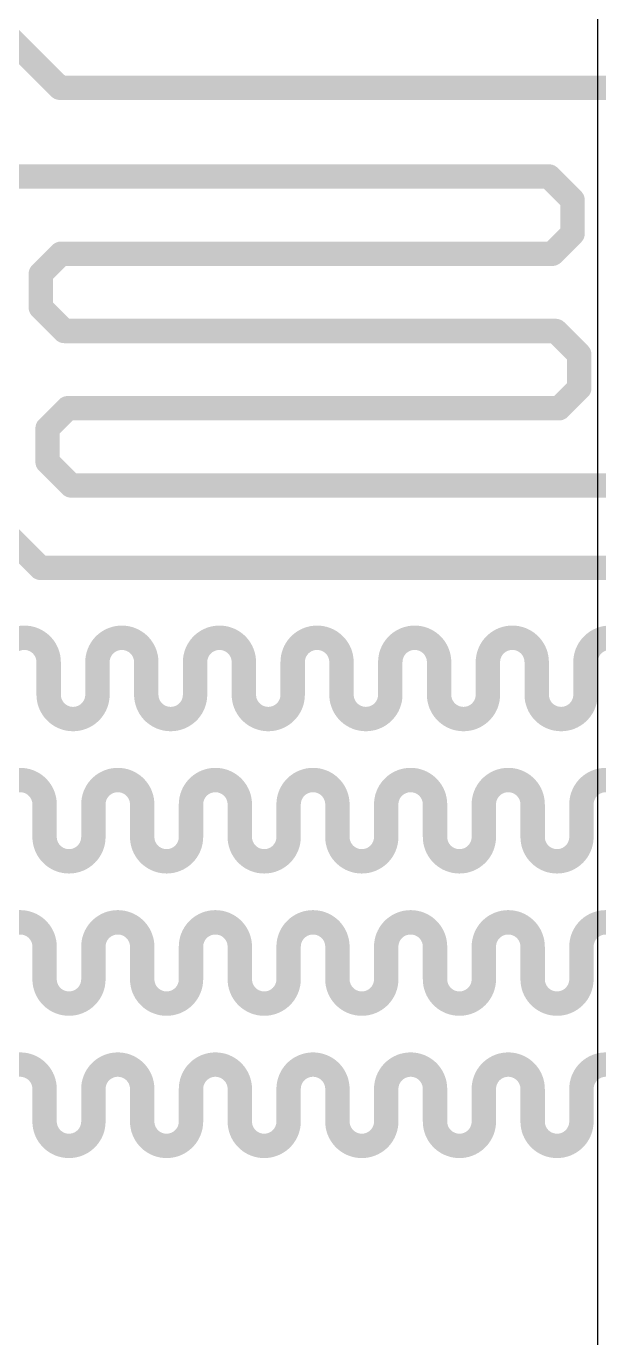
# Model space of a CAD drawing. Extents: x 75 to 173, y 40 to 188.
# Drawn here: x 104.73 to 108.31, y 136.11 to 144.31 of the extents above; entities that cross this region are included whole.
import ezdxf

# ---------------------------------------------------------------- set-up
doc = ezdxf.new("R2010")
doc.units = 0
doc.header["$MEASUREMENT"] = 0
doc.layers.add('BottomLayer', color=5, linetype='CONTINUOUS')
doc.layers.add('TopLayer', color=1, linetype='CONTINUOUS')

msp = doc.modelspace()

# ---------------------------------------------------------------- linework, layer by layer
at = {"layer": 'BottomLayer'}
msp.add_line((108.29946, 121.06782), (108.29946, 169.17542), dxfattribs=at)
at = {"layer": 'TopLayer', "const_width": 0.1524}
for points in [[(103.97359, 144.89035), (104.94012, 143.92382)], [(104.94012, 143.92382), (108.68557, 143.92382)], [(104.50761, 143.36902), (107.99535, 143.36902)], [(107.99535, 143.36902), (108.14214, 143.22223)], [(108.14214, 143.01215), (108.14214, 143.22223)], [(108.01642, 142.88642), (108.14214, 143.01215)], [(104.82162, 142.7607), (104.94735, 142.88642)], [(104.94735, 142.88642), (108.01642, 142.88642)], [(104.82162, 142.55062), (104.82162, 142.7607)], [(104.82162, 142.55062), (104.96842, 142.40382)], [(104.96842, 142.40382), (108.03749, 142.40382)], [(108.03749, 142.40382), (108.18428, 142.25703)], [(108.18428, 142.04695), (108.18428, 142.25703)], [(108.05855, 141.92122), (108.18428, 142.04695)], [(104.86398, 141.79572), (104.98949, 141.92122)], [(104.98949, 141.92122), (108.05855, 141.92122)], [(104.86398, 141.58519), (104.86398, 141.79572)], [(104.86398, 141.58519), (105.01055, 141.43862)], [(105.01055, 141.43862), (108.38875, 141.43862)], [(104.38061, 141.36242), (104.8192, 140.92383)], [(104.8192, 140.92383), (112.10266, 140.92383)], [(104.87046, 140.23305), (104.87046, 140.33465)], [(105.17526, 140.23305), (105.17526, 140.33465)], [(105.48006, 140.23305), (105.48006, 140.33465)], [(105.78486, 140.23305), (105.78486, 140.33465)], [(106.08966, 140.23305), (106.08966, 140.33465)], [(106.39446, 140.23305), (106.39446, 140.33465)], [(106.69926, 140.23305), (106.69926, 140.33465)], [(107.00406, 140.23305), (107.00406, 140.33465)], [(107.30886, 140.23305), (107.30886, 140.33465)], [(107.61366, 140.23305), (107.61366, 140.33465)], [(107.91846, 140.23305), (107.91846, 140.33465)], [(108.22326, 140.23305), (108.22326, 140.33465)], [(104.87046, 140.13145), (104.87046, 140.23305)], [(105.17526, 140.13145), (105.17526, 140.23305)], [(105.48006, 140.13145), (105.48006, 140.23305)], [(105.78486, 140.13145), (105.78486, 140.23305)], [(106.08966, 140.13145), (106.08966, 140.23305)], [(106.39446, 140.13145), (106.39446, 140.23305)], [(106.69926, 140.13145), (106.69926, 140.23305)], [(107.00406, 140.13145), (107.00406, 140.23305)], [(107.30886, 140.13145), (107.30886, 140.23305)], [(107.61366, 140.13145), (107.61366, 140.23305)], [(107.91846, 140.13145), (107.91846, 140.23305)], [(108.22326, 140.13145), (108.22326, 140.23305)], [(104.84506, 139.34405), (104.84506, 139.44565)], [(105.14986, 139.34405), (105.14986, 139.44565)], [(105.45466, 139.34405), (105.45466, 139.44565)], [(105.75946, 139.34405), (105.75946, 139.44565)], [(106.06426, 139.34405), (106.06426, 139.44565)], [(106.36906, 139.34405), (106.36906, 139.44565)], [(106.67386, 139.34405), (106.67386, 139.44565)], [(106.97866, 139.34405), (106.97866, 139.44565)], [(107.28346, 139.34405), (107.28346, 139.44565)], [(107.58826, 139.34405), (107.58826, 139.44565)], [(107.89306, 139.34405), (107.89306, 139.44565)], [(108.19786, 139.34405), (108.19786, 139.44565)], [(104.84506, 139.24245), (104.84506, 139.34405)], [(105.14986, 139.24245), (105.14986, 139.34405)], [(105.45466, 139.24245), (105.45466, 139.34405)], [(105.75946, 139.24245), (105.75946, 139.34405)], [(106.06426, 139.24245), (106.06426, 139.34405)], [(106.36906, 139.24245), (106.36906, 139.34405)], [(106.67386, 139.24245), (106.67386, 139.34405)], [(106.97866, 139.24245), (106.97866, 139.34405)], [(107.28346, 139.24245), (107.28346, 139.34405)], [(107.58826, 139.24245), (107.58826, 139.34405)], [(107.89306, 139.24245), (107.89306, 139.34405)], [(108.19786, 139.24245), (108.19786, 139.34405)], [(104.84506, 138.45505), (104.84506, 138.55665)], [(105.14986, 138.45505), (105.14986, 138.55665)], [(105.45466, 138.45505), (105.45466, 138.55665)], [(105.75946, 138.45505), (105.75946, 138.55665)], [(106.06426, 138.45505), (106.06426, 138.55665)], [(106.36906, 138.45505), (106.36906, 138.55665)], [(106.67386, 138.45505), (106.67386, 138.55665)], [(106.97866, 138.45505), (106.97866, 138.55665)], [(107.28346, 138.45505), (107.28346, 138.55665)], [(107.58826, 138.45505), (107.58826, 138.55665)], [(107.89306, 138.45505), (107.89306, 138.55665)], [(108.19786, 138.45505), (108.19786, 138.55665)], [(104.84506, 138.35345), (104.84506, 138.45505)], [(105.14986, 138.35345), (105.14986, 138.45505)], [(105.45466, 138.35345), (105.45466, 138.45505)], [(105.75946, 138.35345), (105.75946, 138.45505)], [(106.06426, 138.35345), (106.06426, 138.45505)], [(106.36906, 138.35345), (106.36906, 138.45505)], [(106.67386, 138.35345), (106.67386, 138.45505)], [(106.97866, 138.35345), (106.97866, 138.45505)], [(107.28346, 138.35345), (107.28346, 138.45505)], [(107.58826, 138.35345), (107.58826, 138.45505)], [(107.89306, 138.35345), (107.89306, 138.45505)], [(108.19786, 138.35345), (108.19786, 138.45505)], [(104.84506, 137.56605), (104.84506, 137.66765)], [(105.14986, 137.56605), (105.14986, 137.66765)], [(105.45466, 137.56605), (105.45466, 137.66765)], [(105.75946, 137.56605), (105.75946, 137.66765)], [(106.06426, 137.56605), (106.06426, 137.66765)], [(106.36906, 137.56605), (106.36906, 137.66765)], [(106.67386, 137.56605), (106.67386, 137.66765)], [(106.97866, 137.56605), (106.97866, 137.66765)], [(107.28346, 137.56605), (107.28346, 137.66765)], [(107.58826, 137.56605), (107.58826, 137.66765)], [(107.89306, 137.56605), (107.89306, 137.66765)], [(108.19786, 137.56605), (108.19786, 137.66765)], [(104.84506, 137.46445), (104.84506, 137.56605)], [(105.14986, 137.46445), (105.14986, 137.56605)], [(105.45466, 137.46445), (105.45466, 137.56605)], [(105.75946, 137.46445), (105.75946, 137.56605)], [(106.06426, 137.46445), (106.06426, 137.56605)], [(106.36906, 137.46445), (106.36906, 137.56605)], [(106.67386, 137.46445), (106.67386, 137.56605)], [(106.97866, 137.46445), (106.97866, 137.56605)], [(107.28346, 137.46445), (107.28346, 137.56605)], [(107.58826, 137.46445), (107.58826, 137.56605)], [(107.89306, 137.46445), (107.89306, 137.56605)], [(108.19786, 137.46445), (108.19786, 137.56605)]]:
    msp.add_lwpolyline(points, dxfattribs=at)
at = {"layer": 'TopLayer', "const_width": 0.0762}
for points in [[(104.90202, 143.92382, 1), (104.97822, 143.92382, 1)], [(104.90202, 143.92382, 1), (104.97822, 143.92382, 1)], [(107.95725, 143.36902, 1), (108.03345, 143.36902, 1)], [(107.95725, 143.36902, 1), (108.03345, 143.36902, 1)], [(108.10404, 143.22223, 1), (108.18024, 143.22223, 1)], [(108.10404, 143.22223, 1), (108.18024, 143.22223, 1)], [(108.10404, 143.01215, 1), (108.18024, 143.01215, 1)], [(108.10404, 143.01215, 1), (108.18024, 143.01215, 1)], [(104.90925, 142.88642, 1), (104.98545, 142.88642, 1)], [(104.90925, 142.88642, 1), (104.98545, 142.88642, 1)], [(107.97832, 142.88642, 1), (108.05452, 142.88642, 1)], [(107.97832, 142.88642, 1), (108.05452, 142.88642, 1)], [(104.78352, 142.7607, 1), (104.85972, 142.7607, 1)], [(104.78352, 142.7607, 1), (104.85972, 142.7607, 1)], [(104.78352, 142.55062, 1), (104.85972, 142.55062, 1)], [(104.78352, 142.55062, 1), (104.85972, 142.55062, 1)], [(104.93032, 142.40382, 1), (105.00652, 142.40382, 1)], [(104.93032, 142.40382, 1), (105.00652, 142.40382, 1)], [(107.99939, 142.40382, 1), (108.07559, 142.40382, 1)], [(107.99939, 142.40382, 1), (108.07559, 142.40382, 1)], [(108.14618, 142.25703, 1), (108.22238, 142.25703, 1)], [(108.14618, 142.25703, 1), (108.22238, 142.25703, 1)], [(108.14618, 142.04695, 1), (108.22238, 142.04695, 1)], [(108.14618, 142.04695, 1), (108.22238, 142.04695, 1)], [(104.95139, 141.92122, 1), (105.02759, 141.92122, 1)], [(104.95139, 141.92122, 1), (105.02759, 141.92122, 1)], [(108.02045, 141.92122, 1), (108.09665, 141.92122, 1)], [(108.02045, 141.92122, 1), (108.09665, 141.92122, 1)], [(104.82588, 141.79572, 1), (104.90208, 141.79572, 1)], [(104.82588, 141.79572, 1), (104.90208, 141.79572, 1)], [(104.82588, 141.58519, 1), (104.90208, 141.58519, 1)], [(104.82588, 141.58519, 1), (104.90208, 141.58519, 1)], [(104.97245, 141.43862, 1), (105.04865, 141.43862, 1)], [(104.97245, 141.43862, 1), (105.04865, 141.43862, 1)], [(104.7811, 140.92383, 1), (104.8573, 140.92383, 1)], [(104.7811, 140.92383, 1), (104.8573, 140.92383, 1)], [(104.67996, 140.48705, 1), (104.75616, 140.48705, 1)], [(104.67996, 140.48705, 1), (104.75616, 140.48705, 1)], [(105.28956, 140.48705, 1), (105.36576, 140.48705, 1)], [(105.28956, 140.48705, 1), (105.36576, 140.48705, 1)], [(105.89916, 140.48705, 1), (105.97536, 140.48705, 1)], [(105.89916, 140.48705, 1), (105.97536, 140.48705, 1)], [(106.50876, 140.48705, 1), (106.58496, 140.48705, 1)], [(106.50876, 140.48705, 1), (106.58496, 140.48705, 1)], [(107.11836, 140.48705, 1), (107.19456, 140.48705, 1)], [(107.11836, 140.48705, 1), (107.19456, 140.48705, 1)], [(107.72796, 140.48705, 1), (107.80416, 140.48705, 1)], [(107.72796, 140.48705, 1), (107.80416, 140.48705, 1)], [(108.33756, 140.48705, 1), (108.41376, 140.48705, 1)], [(108.33756, 140.48705, 1), (108.41376, 140.48705, 1)], [(104.83236, 140.33465, 1), (104.90856, 140.33465, 1)], [(104.83236, 140.33465, 1), (104.90856, 140.33465, 1)], [(105.13716, 140.33465, 1), (105.21336, 140.33465, 1)], [(105.13716, 140.33465, 1), (105.21336, 140.33465, 1)], [(105.44196, 140.33465, 1), (105.51816, 140.33465, 1)], [(105.44196, 140.33465, 1), (105.51816, 140.33465, 1)], [(105.74676, 140.33465, 1), (105.82296, 140.33465, 1)], [(105.74676, 140.33465, 1), (105.82296, 140.33465, 1)], [(106.05156, 140.33465, 1), (106.12776, 140.33465, 1)], [(106.05156, 140.33465, 1), (106.12776, 140.33465, 1)], [(106.35636, 140.33465, 1), (106.43256, 140.33465, 1)], [(106.35636, 140.33465, 1), (106.43256, 140.33465, 1)], [(106.66116, 140.33465, 1), (106.73736, 140.33465, 1)], [(106.66116, 140.33465, 1), (106.73736, 140.33465, 1)], [(106.96596, 140.33465, 1), (107.04216, 140.33465, 1)], [(106.96596, 140.33465, 1), (107.04216, 140.33465, 1)], [(107.27076, 140.33465, 1), (107.34696, 140.33465, 1)], [(107.27076, 140.33465, 1), (107.34696, 140.33465, 1)], [(107.57556, 140.33465, 1), (107.65176, 140.33465, 1)], [(107.57556, 140.33465, 1), (107.65176, 140.33465, 1)], [(107.88036, 140.33465, 1), (107.95656, 140.33465, 1)], [(107.88036, 140.33465, 1), (107.95656, 140.33465, 1)], [(108.18516, 140.33465, 1), (108.26136, 140.33465, 1)], [(108.18516, 140.33465, 1), (108.26136, 140.33465, 1)], [(104.83236, 140.23305, 1), (104.90856, 140.23305, 1)], [(104.83236, 140.23305, 1), (104.90856, 140.23305, 1)], [(105.13716, 140.23305, 1), (105.21336, 140.23305, 1)], [(105.13716, 140.23305, 1), (105.21336, 140.23305, 1)], [(105.44196, 140.23305, 1), (105.51816, 140.23305, 1)], [(105.44196, 140.23305, 1), (105.51816, 140.23305, 1)], [(105.74676, 140.23305, 1), (105.82296, 140.23305, 1)], [(105.74676, 140.23305, 1), (105.82296, 140.23305, 1)], [(106.05156, 140.23305, 1), (106.12776, 140.23305, 1)], [(106.05156, 140.23305, 1), (106.12776, 140.23305, 1)], [(106.35636, 140.23305, 1), (106.43256, 140.23305, 1)], [(106.35636, 140.23305, 1), (106.43256, 140.23305, 1)], [(106.66116, 140.23305, 1), (106.73736, 140.23305, 1)], [(106.66116, 140.23305, 1), (106.73736, 140.23305, 1)], [(106.96596, 140.23305, 1), (107.04216, 140.23305, 1)], [(106.96596, 140.23305, 1), (107.04216, 140.23305, 1)], [(107.27076, 140.23305, 1), (107.34696, 140.23305, 1)], [(107.27076, 140.23305, 1), (107.34696, 140.23305, 1)], [(107.57556, 140.23305, 1), (107.65176, 140.23305, 1)], [(107.57556, 140.23305, 1), (107.65176, 140.23305, 1)], [(107.88036, 140.23305, 1), (107.95656, 140.23305, 1)], [(107.88036, 140.23305, 1), (107.95656, 140.23305, 1)], [(108.18516, 140.23305, 1), (108.26136, 140.23305, 1)], [(108.18516, 140.23305, 1), (108.26136, 140.23305, 1)], [(104.83236, 140.13145, 1), (104.90856, 140.13145, 1)], [(104.83236, 140.13145, 1), (104.90856, 140.13145, 1)], [(105.13716, 140.13145, 1), (105.21336, 140.13145, 1)], [(105.13716, 140.13145, 1), (105.21336, 140.13145, 1)], [(105.44196, 140.13145, 1), (105.51816, 140.13145, 1)], [(105.44196, 140.13145, 1), (105.51816, 140.13145, 1)], [(105.74676, 140.13145, 1), (105.82296, 140.13145, 1)], [(105.74676, 140.13145, 1), (105.82296, 140.13145, 1)], [(106.05156, 140.13145, 1), (106.12776, 140.13145, 1)], [(106.05156, 140.13145, 1), (106.12776, 140.13145, 1)], [(106.35636, 140.13145, 1), (106.43256, 140.13145, 1)], [(106.35636, 140.13145, 1), (106.43256, 140.13145, 1)], [(106.66116, 140.13145, 1), (106.73736, 140.13145, 1)], [(106.66116, 140.13145, 1), (106.73736, 140.13145, 1)], [(106.96596, 140.13145, 1), (107.04216, 140.13145, 1)], [(106.96596, 140.13145, 1), (107.04216, 140.13145, 1)], [(107.27076, 140.13145, 1), (107.34696, 140.13145, 1)], [(107.27076, 140.13145, 1), (107.34696, 140.13145, 1)], [(107.57556, 140.13145, 1), (107.65176, 140.13145, 1)], [(107.57556, 140.13145, 1), (107.65176, 140.13145, 1)], [(107.88036, 140.13145, 1), (107.95656, 140.13145, 1)], [(107.88036, 140.13145, 1), (107.95656, 140.13145, 1)], [(108.18516, 140.13145, 1), (108.26136, 140.13145, 1)], [(108.18516, 140.13145, 1), (108.26136, 140.13145, 1)], [(104.98476, 139.97905, 1), (105.06096, 139.97905, 1)], [(104.98476, 139.97905, 1), (105.06096, 139.97905, 1)], [(105.59436, 139.97905, 1), (105.67056, 139.97905, 1)], [(105.59436, 139.97905, 1), (105.67056, 139.97905, 1)], [(106.20396, 139.97905, 1), (106.28016, 139.97905, 1)], [(106.20396, 139.97905, 1), (106.28016, 139.97905, 1)], [(106.81356, 139.97905, 1), (106.88976, 139.97905, 1)], [(106.81356, 139.97905, 1), (106.88976, 139.97905, 1)], [(107.42316, 139.97905, 1), (107.49936, 139.97905, 1)], [(107.42316, 139.97905, 1), (107.49936, 139.97905, 1)], [(108.03276, 139.97905, 1), (108.10896, 139.97905, 1)], [(108.03276, 139.97905, 1), (108.10896, 139.97905, 1)], [(104.65456, 139.59805, 1), (104.73076, 139.59805, 1)], [(104.65456, 139.59805, 1), (104.73076, 139.59805, 1)], [(105.26416, 139.59805, 1), (105.34036, 139.59805, 1)], [(105.26416, 139.59805, 1), (105.34036, 139.59805, 1)], [(105.87376, 139.59805, 1), (105.94996, 139.59805, 1)], [(105.87376, 139.59805, 1), (105.94996, 139.59805, 1)], [(106.48336, 139.59805, 1), (106.55956, 139.59805, 1)], [(106.48336, 139.59805, 1), (106.55956, 139.59805, 1)], [(107.09296, 139.59805, 1), (107.16916, 139.59805, 1)], [(107.09296, 139.59805, 1), (107.16916, 139.59805, 1)], [(107.70256, 139.59805, 1), (107.77876, 139.59805, 1)], [(107.70256, 139.59805, 1), (107.77876, 139.59805, 1)], [(108.31216, 139.59805, 1), (108.38836, 139.59805, 1)], [(108.31216, 139.59805, 1), (108.38836, 139.59805, 1)], [(104.80696, 139.44565, 1), (104.88316, 139.44565, 1)], [(104.80696, 139.44565, 1), (104.88316, 139.44565, 1)], [(105.11176, 139.44565, 1), (105.18796, 139.44565, 1)], [(105.11176, 139.44565, 1), (105.18796, 139.44565, 1)], [(105.41656, 139.44565, 1), (105.49276, 139.44565, 1)], [(105.41656, 139.44565, 1), (105.49276, 139.44565, 1)], [(105.72136, 139.44565, 1), (105.79756, 139.44565, 1)], [(105.72136, 139.44565, 1), (105.79756, 139.44565, 1)], [(106.02616, 139.44565, 1), (106.10236, 139.44565, 1)], [(106.02616, 139.44565, 1), (106.10236, 139.44565, 1)], [(106.33096, 139.44565, 1), (106.40716, 139.44565, 1)], [(106.33096, 139.44565, 1), (106.40716, 139.44565, 1)], [(106.63576, 139.44565, 1), (106.71196, 139.44565, 1)], [(106.63576, 139.44565, 1), (106.71196, 139.44565, 1)], [(106.94056, 139.44565, 1), (107.01676, 139.44565, 1)], [(106.94056, 139.44565, 1), (107.01676, 139.44565, 1)], [(107.24536, 139.44565, 1), (107.32156, 139.44565, 1)], [(107.24536, 139.44565, 1), (107.32156, 139.44565, 1)], [(107.55016, 139.44565, 1), (107.62636, 139.44565, 1)], [(107.55016, 139.44565, 1), (107.62636, 139.44565, 1)], [(107.85496, 139.44565, 1), (107.93116, 139.44565, 1)], [(107.85496, 139.44565, 1), (107.93116, 139.44565, 1)], [(108.15976, 139.44565, 1), (108.23596, 139.44565, 1)], [(108.15976, 139.44565, 1), (108.23596, 139.44565, 1)], [(104.80696, 139.34405, 1), (104.88316, 139.34405, 1)], [(104.80696, 139.34405, 1), (104.88316, 139.34405, 1)], [(105.11176, 139.34405, 1), (105.18796, 139.34405, 1)], [(105.11176, 139.34405, 1), (105.18796, 139.34405, 1)], [(105.41656, 139.34405, 1), (105.49276, 139.34405, 1)], [(105.41656, 139.34405, 1), (105.49276, 139.34405, 1)], [(105.72136, 139.34405, 1), (105.79756, 139.34405, 1)], [(105.72136, 139.34405, 1), (105.79756, 139.34405, 1)], [(106.02616, 139.34405, 1), (106.10236, 139.34405, 1)], [(106.02616, 139.34405, 1), (106.10236, 139.34405, 1)], [(106.33096, 139.34405, 1), (106.40716, 139.34405, 1)], [(106.33096, 139.34405, 1), (106.40716, 139.34405, 1)], [(106.63576, 139.34405, 1), (106.71196, 139.34405, 1)], [(106.63576, 139.34405, 1), (106.71196, 139.34405, 1)], [(106.94056, 139.34405, 1), (107.01676, 139.34405, 1)], [(106.94056, 139.34405, 1), (107.01676, 139.34405, 1)], [(107.24536, 139.34405, 1), (107.32156, 139.34405, 1)], [(107.24536, 139.34405, 1), (107.32156, 139.34405, 1)], [(107.55016, 139.34405, 1), (107.62636, 139.34405, 1)], [(107.55016, 139.34405, 1), (107.62636, 139.34405, 1)], [(107.85496, 139.34405, 1), (107.93116, 139.34405, 1)], [(107.85496, 139.34405, 1), (107.93116, 139.34405, 1)], [(108.15976, 139.34405, 1), (108.23596, 139.34405, 1)], [(108.15976, 139.34405, 1), (108.23596, 139.34405, 1)], [(104.80696, 139.24245, 1), (104.88316, 139.24245, 1)], [(104.80696, 139.24245, 1), (104.88316, 139.24245, 1)], [(105.11176, 139.24245, 1), (105.18796, 139.24245, 1)], [(105.11176, 139.24245, 1), (105.18796, 139.24245, 1)], [(105.41656, 139.24245, 1), (105.49276, 139.24245, 1)], [(105.41656, 139.24245, 1), (105.49276, 139.24245, 1)], [(105.72136, 139.24245, 1), (105.79756, 139.24245, 1)], [(105.72136, 139.24245, 1), (105.79756, 139.24245, 1)], [(106.02616, 139.24245, 1), (106.10236, 139.24245, 1)], [(106.02616, 139.24245, 1), (106.10236, 139.24245, 1)], [(106.33096, 139.24245, 1), (106.40716, 139.24245, 1)], [(106.33096, 139.24245, 1), (106.40716, 139.24245, 1)], [(106.63576, 139.24245, 1), (106.71196, 139.24245, 1)], [(106.63576, 139.24245, 1), (106.71196, 139.24245, 1)], [(106.94056, 139.24245, 1), (107.01676, 139.24245, 1)], [(106.94056, 139.24245, 1), (107.01676, 139.24245, 1)], [(107.24536, 139.24245, 1), (107.32156, 139.24245, 1)], [(107.24536, 139.24245, 1), (107.32156, 139.24245, 1)], [(107.55016, 139.24245, 1), (107.62636, 139.24245, 1)], [(107.55016, 139.24245, 1), (107.62636, 139.24245, 1)], [(107.85496, 139.24245, 1), (107.93116, 139.24245, 1)], [(107.85496, 139.24245, 1), (107.93116, 139.24245, 1)], [(108.15976, 139.24245, 1), (108.23596, 139.24245, 1)], [(108.15976, 139.24245, 1), (108.23596, 139.24245, 1)], [(104.95936, 139.09005, 1), (105.03556, 139.09005, 1)], [(104.95936, 139.09005, 1), (105.03556, 139.09005, 1)], [(105.56896, 139.09005, 1), (105.64516, 139.09005, 1)], [(105.56896, 139.09005, 1), (105.64516, 139.09005, 1)], [(106.17856, 139.09005, 1), (106.25476, 139.09005, 1)], [(106.17856, 139.09005, 1), (106.25476, 139.09005, 1)], [(106.78816, 139.09005, 1), (106.86436, 139.09005, 1)], [(106.78816, 139.09005, 1), (106.86436, 139.09005, 1)], [(107.39776, 139.09005, 1), (107.47396, 139.09005, 1)], [(107.39776, 139.09005, 1), (107.47396, 139.09005, 1)], [(108.00736, 139.09005, 1), (108.08356, 139.09005, 1)], [(108.00736, 139.09005, 1), (108.08356, 139.09005, 1)], [(104.65456, 138.70905, 1), (104.73076, 138.70905, 1)], [(104.65456, 138.70905, 1), (104.73076, 138.70905, 1)], [(105.26416, 138.70905, 1), (105.34036, 138.70905, 1)], [(105.26416, 138.70905, 1), (105.34036, 138.70905, 1)], [(105.87376, 138.70905, 1), (105.94996, 138.70905, 1)], [(105.87376, 138.70905, 1), (105.94996, 138.70905, 1)], [(106.48336, 138.70905, 1), (106.55956, 138.70905, 1)], [(106.48336, 138.70905, 1), (106.55956, 138.70905, 1)], [(107.09296, 138.70905, 1), (107.16916, 138.70905, 1)], [(107.09296, 138.70905, 1), (107.16916, 138.70905, 1)], [(107.70256, 138.70905, 1), (107.77876, 138.70905, 1)], [(107.70256, 138.70905, 1), (107.77876, 138.70905, 1)], [(108.31216, 138.70905, 1), (108.38836, 138.70905, 1)], [(108.31216, 138.70905, 1), (108.38836, 138.70905, 1)], [(104.80696, 138.55665, 1), (104.88316, 138.55665, 1)], [(104.80696, 138.55665, 1), (104.88316, 138.55665, 1)], [(105.11176, 138.55665, 1), (105.18796, 138.55665, 1)], [(105.11176, 138.55665, 1), (105.18796, 138.55665, 1)], [(105.41656, 138.55665, 1), (105.49276, 138.55665, 1)], [(105.41656, 138.55665, 1), (105.49276, 138.55665, 1)], [(105.72136, 138.55665, 1), (105.79756, 138.55665, 1)], [(105.72136, 138.55665, 1), (105.79756, 138.55665, 1)], [(106.02616, 138.55665, 1), (106.10236, 138.55665, 1)], [(106.02616, 138.55665, 1), (106.10236, 138.55665, 1)], [(106.33096, 138.55665, 1), (106.40716, 138.55665, 1)], [(106.33096, 138.55665, 1), (106.40716, 138.55665, 1)], [(106.63576, 138.55665, 1), (106.71196, 138.55665, 1)], [(106.63576, 138.55665, 1), (106.71196, 138.55665, 1)], [(106.94056, 138.55665, 1), (107.01676, 138.55665, 1)], [(106.94056, 138.55665, 1), (107.01676, 138.55665, 1)], [(107.24536, 138.55665, 1), (107.32156, 138.55665, 1)], [(107.24536, 138.55665, 1), (107.32156, 138.55665, 1)], [(107.55016, 138.55665, 1), (107.62636, 138.55665, 1)], [(107.55016, 138.55665, 1), (107.62636, 138.55665, 1)], [(107.85496, 138.55665, 1), (107.93116, 138.55665, 1)], [(107.85496, 138.55665, 1), (107.93116, 138.55665, 1)], [(108.15976, 138.55665, 1), (108.23596, 138.55665, 1)], [(108.15976, 138.55665, 1), (108.23596, 138.55665, 1)], [(104.80696, 138.45505, 1), (104.88316, 138.45505, 1)], [(104.80696, 138.45505, 1), (104.88316, 138.45505, 1)], [(105.11176, 138.45505, 1), (105.18796, 138.45505, 1)], [(105.11176, 138.45505, 1), (105.18796, 138.45505, 1)], [(105.41656, 138.45505, 1), (105.49276, 138.45505, 1)], [(105.41656, 138.45505, 1), (105.49276, 138.45505, 1)], [(105.72136, 138.45505, 1), (105.79756, 138.45505, 1)], [(105.72136, 138.45505, 1), (105.79756, 138.45505, 1)], [(106.02616, 138.45505, 1), (106.10236, 138.45505, 1)], [(106.02616, 138.45505, 1), (106.10236, 138.45505, 1)], [(106.33096, 138.45505, 1), (106.40716, 138.45505, 1)], [(106.33096, 138.45505, 1), (106.40716, 138.45505, 1)], [(106.63576, 138.45505, 1), (106.71196, 138.45505, 1)], [(106.63576, 138.45505, 1), (106.71196, 138.45505, 1)], [(106.94056, 138.45505, 1), (107.01676, 138.45505, 1)], [(106.94056, 138.45505, 1), (107.01676, 138.45505, 1)], [(107.24536, 138.45505, 1), (107.32156, 138.45505, 1)], [(107.24536, 138.45505, 1), (107.32156, 138.45505, 1)], [(107.55016, 138.45505, 1), (107.62636, 138.45505, 1)], [(107.55016, 138.45505, 1), (107.62636, 138.45505, 1)], [(107.85496, 138.45505, 1), (107.93116, 138.45505, 1)], [(107.85496, 138.45505, 1), (107.93116, 138.45505, 1)], [(108.15976, 138.45505, 1), (108.23596, 138.45505, 1)], [(108.15976, 138.45505, 1), (108.23596, 138.45505, 1)], [(104.80696, 138.35345, 1), (104.88316, 138.35345, 1)], [(104.80696, 138.35345, 1), (104.88316, 138.35345, 1)], [(105.11176, 138.35345, 1), (105.18796, 138.35345, 1)], [(105.11176, 138.35345, 1), (105.18796, 138.35345, 1)], [(105.41656, 138.35345, 1), (105.49276, 138.35345, 1)], [(105.41656, 138.35345, 1), (105.49276, 138.35345, 1)], [(105.72136, 138.35345, 1), (105.79756, 138.35345, 1)], [(105.72136, 138.35345, 1), (105.79756, 138.35345, 1)], [(106.02616, 138.35345, 1), (106.10236, 138.35345, 1)], [(106.02616, 138.35345, 1), (106.10236, 138.35345, 1)], [(106.33096, 138.35345, 1), (106.40716, 138.35345, 1)], [(106.33096, 138.35345, 1), (106.40716, 138.35345, 1)], [(106.63576, 138.35345, 1), (106.71196, 138.35345, 1)], [(106.63576, 138.35345, 1), (106.71196, 138.35345, 1)], [(106.94056, 138.35345, 1), (107.01676, 138.35345, 1)], [(106.94056, 138.35345, 1), (107.01676, 138.35345, 1)], [(107.24536, 138.35345, 1), (107.32156, 138.35345, 1)], [(107.24536, 138.35345, 1), (107.32156, 138.35345, 1)], [(107.55016, 138.35345, 1), (107.62636, 138.35345, 1)], [(107.55016, 138.35345, 1), (107.62636, 138.35345, 1)], [(107.85496, 138.35345, 1), (107.93116, 138.35345, 1)], [(107.85496, 138.35345, 1), (107.93116, 138.35345, 1)], [(108.15976, 138.35345, 1), (108.23596, 138.35345, 1)], [(108.15976, 138.35345, 1), (108.23596, 138.35345, 1)], [(104.95936, 138.20105, 1), (105.03556, 138.20105, 1)], [(104.95936, 138.20105, 1), (105.03556, 138.20105, 1)], [(105.56896, 138.20105, 1), (105.64516, 138.20105, 1)], [(105.56896, 138.20105, 1), (105.64516, 138.20105, 1)], [(106.17856, 138.20105, 1), (106.25476, 138.20105, 1)], [(106.17856, 138.20105, 1), (106.25476, 138.20105, 1)], [(106.78816, 138.20105, 1), (106.86436, 138.20105, 1)], [(106.78816, 138.20105, 1), (106.86436, 138.20105, 1)], [(107.39776, 138.20105, 1), (107.47396, 138.20105, 1)], [(107.39776, 138.20105, 1), (107.47396, 138.20105, 1)], [(108.00736, 138.20105, 1), (108.08356, 138.20105, 1)], [(108.00736, 138.20105, 1), (108.08356, 138.20105, 1)], [(104.65456, 137.82005, 1), (104.73076, 137.82005, 1)], [(104.65456, 137.82005, 1), (104.73076, 137.82005, 1)], [(105.26416, 137.82005, 1), (105.34036, 137.82005, 1)], [(105.26416, 137.82005, 1), (105.34036, 137.82005, 1)], [(105.87376, 137.82005, 1), (105.94996, 137.82005, 1)], [(105.87376, 137.82005, 1), (105.94996, 137.82005, 1)], [(106.48336, 137.82005, 1), (106.55956, 137.82005, 1)], [(106.48336, 137.82005, 1), (106.55956, 137.82005, 1)], [(107.09296, 137.82005, 1), (107.16916, 137.82005, 1)], [(107.09296, 137.82005, 1), (107.16916, 137.82005, 1)], [(107.70256, 137.82005, 1), (107.77876, 137.82005, 1)], [(107.70256, 137.82005, 1), (107.77876, 137.82005, 1)], [(108.31216, 137.82005, 1), (108.38836, 137.82005, 1)], [(108.31216, 137.82005, 1), (108.38836, 137.82005, 1)], [(104.80696, 137.66765, 1), (104.88316, 137.66765, 1)], [(104.80696, 137.66765, 1), (104.88316, 137.66765, 1)], [(105.11176, 137.66765, 1), (105.18796, 137.66765, 1)], [(105.11176, 137.66765, 1), (105.18796, 137.66765, 1)], [(105.41656, 137.66765, 1), (105.49276, 137.66765, 1)], [(105.41656, 137.66765, 1), (105.49276, 137.66765, 1)], [(105.72136, 137.66765, 1), (105.79756, 137.66765, 1)], [(105.72136, 137.66765, 1), (105.79756, 137.66765, 1)], [(106.02616, 137.66765, 1), (106.10236, 137.66765, 1)], [(106.02616, 137.66765, 1), (106.10236, 137.66765, 1)], [(106.33096, 137.66765, 1), (106.40716, 137.66765, 1)], [(106.33096, 137.66765, 1), (106.40716, 137.66765, 1)], [(106.63576, 137.66765, 1), (106.71196, 137.66765, 1)], [(106.63576, 137.66765, 1), (106.71196, 137.66765, 1)], [(106.94056, 137.66765, 1), (107.01676, 137.66765, 1)], [(106.94056, 137.66765, 1), (107.01676, 137.66765, 1)], [(107.24536, 137.66765, 1), (107.32156, 137.66765, 1)], [(107.24536, 137.66765, 1), (107.32156, 137.66765, 1)], [(107.55016, 137.66765, 1), (107.62636, 137.66765, 1)], [(107.55016, 137.66765, 1), (107.62636, 137.66765, 1)], [(107.85496, 137.66765, 1), (107.93116, 137.66765, 1)], [(107.85496, 137.66765, 1), (107.93116, 137.66765, 1)], [(108.15976, 137.66765, 1), (108.23596, 137.66765, 1)], [(108.15976, 137.66765, 1), (108.23596, 137.66765, 1)], [(104.80696, 137.56605, 1), (104.88316, 137.56605, 1)], [(104.80696, 137.56605, 1), (104.88316, 137.56605, 1)], [(105.11176, 137.56605, 1), (105.18796, 137.56605, 1)], [(105.11176, 137.56605, 1), (105.18796, 137.56605, 1)], [(105.41656, 137.56605, 1), (105.49276, 137.56605, 1)], [(105.41656, 137.56605, 1), (105.49276, 137.56605, 1)], [(105.72136, 137.56605, 1), (105.79756, 137.56605, 1)], [(105.72136, 137.56605, 1), (105.79756, 137.56605, 1)], [(106.02616, 137.56605, 1), (106.10236, 137.56605, 1)], [(106.02616, 137.56605, 1), (106.10236, 137.56605, 1)], [(106.33096, 137.56605, 1), (106.40716, 137.56605, 1)], [(106.33096, 137.56605, 1), (106.40716, 137.56605, 1)], [(106.63576, 137.56605, 1), (106.71196, 137.56605, 1)], [(106.63576, 137.56605, 1), (106.71196, 137.56605, 1)], [(106.94056, 137.56605, 1), (107.01676, 137.56605, 1)], [(106.94056, 137.56605, 1), (107.01676, 137.56605, 1)], [(107.24536, 137.56605, 1), (107.32156, 137.56605, 1)], [(107.24536, 137.56605, 1), (107.32156, 137.56605, 1)], [(107.55016, 137.56605, 1), (107.62636, 137.56605, 1)], [(107.55016, 137.56605, 1), (107.62636, 137.56605, 1)], [(107.85496, 137.56605, 1), (107.93116, 137.56605, 1)], [(107.85496, 137.56605, 1), (107.93116, 137.56605, 1)], [(108.15976, 137.56605, 1), (108.23596, 137.56605, 1)], [(108.15976, 137.56605, 1), (108.23596, 137.56605, 1)], [(104.80696, 137.46445, 1), (104.88316, 137.46445, 1)], [(104.80696, 137.46445, 1), (104.88316, 137.46445, 1)], [(105.11176, 137.46445, 1), (105.18796, 137.46445, 1)], [(105.11176, 137.46445, 1), (105.18796, 137.46445, 1)], [(105.41656, 137.46445, 1), (105.49276, 137.46445, 1)], [(105.41656, 137.46445, 1), (105.49276, 137.46445, 1)], [(105.72136, 137.46445, 1), (105.79756, 137.46445, 1)], [(105.72136, 137.46445, 1), (105.79756, 137.46445, 1)], [(106.02616, 137.46445, 1), (106.10236, 137.46445, 1)], [(106.02616, 137.46445, 1), (106.10236, 137.46445, 1)], [(106.33096, 137.46445, 1), (106.40716, 137.46445, 1)], [(106.33096, 137.46445, 1), (106.40716, 137.46445, 1)], [(106.63576, 137.46445, 1), (106.71196, 137.46445, 1)], [(106.63576, 137.46445, 1), (106.71196, 137.46445, 1)], [(106.94056, 137.46445, 1), (107.01676, 137.46445, 1)], [(106.94056, 137.46445, 1), (107.01676, 137.46445, 1)], [(107.24536, 137.46445, 1), (107.32156, 137.46445, 1)], [(107.24536, 137.46445, 1), (107.32156, 137.46445, 1)], [(107.55016, 137.46445, 1), (107.62636, 137.46445, 1)], [(107.55016, 137.46445, 1), (107.62636, 137.46445, 1)], [(107.85496, 137.46445, 1), (107.93116, 137.46445, 1)], [(107.85496, 137.46445, 1), (107.93116, 137.46445, 1)], [(108.15976, 137.46445, 1), (108.23596, 137.46445, 1)], [(108.15976, 137.46445, 1), (108.23596, 137.46445, 1)], [(104.95936, 137.31205, 1), (105.03556, 137.31205, 1)], [(104.95936, 137.31205, 1), (105.03556, 137.31205, 1)], [(105.56896, 137.31205, 1), (105.64516, 137.31205, 1)], [(105.56896, 137.31205, 1), (105.64516, 137.31205, 1)], [(106.17856, 137.31205, 1), (106.25476, 137.31205, 1)], [(106.17856, 137.31205, 1), (106.25476, 137.31205, 1)], [(106.78816, 137.31205, 1), (106.86436, 137.31205, 1)], [(106.78816, 137.31205, 1), (106.86436, 137.31205, 1)], [(107.39776, 137.31205, 1), (107.47396, 137.31205, 1)], [(107.39776, 137.31205, 1), (107.47396, 137.31205, 1)], [(108.00736, 137.31205, 1), (108.08356, 137.31205, 1)], [(108.00736, 137.31205, 1), (108.08356, 137.31205, 1)]]:
    msp.add_lwpolyline(points, format="xyb", close=True, dxfattribs=at)
at = {"layer": 'TopLayer', "const_width": 0.1524}
for points in [[(104.56566, 140.33465, -0.4142136), (104.71806, 140.48705)], [(104.71806, 140.48705, -0.4142136), (104.87046, 140.33465)], [(105.17526, 140.33465, -0.4142136), (105.32766, 140.48705)], [(105.32766, 140.48705, -0.4142136), (105.48006, 140.33465)], [(105.78486, 140.33465, -0.4142136), (105.93726, 140.48705)], [(105.93726, 140.48705, -0.4142136), (106.08966, 140.33465)], [(106.39446, 140.33465, -0.4142136), (106.54686, 140.48705)], [(106.54686, 140.48705, -0.4142136), (106.69926, 140.33465)], [(107.00406, 140.33465, -0.4142136), (107.15646, 140.48705)], [(107.15646, 140.48705, -0.4142136), (107.30886, 140.33465)], [(107.61366, 140.33465, -0.4142136), (107.76606, 140.48705)], [(107.76606, 140.48705, -0.4142136), (107.91846, 140.33465)], [(108.22326, 140.33465, -0.4142136), (108.37566, 140.48705)], [(108.37566, 140.48705, -0.4142136), (108.52806, 140.33465)], [(105.02286, 139.97905, -0.4142136), (104.87046, 140.13145)], [(105.17526, 140.13145, -0.4142136), (105.02286, 139.97905)], [(105.63246, 139.97905, -0.4142136), (105.48006, 140.13145)], [(105.78486, 140.13145, -0.4142136), (105.63246, 139.97905)], [(106.24206, 139.97905, -0.4142136), (106.08966, 140.13145)], [(106.39446, 140.13145, -0.4142136), (106.24206, 139.97905)], [(106.85166, 139.97905, -0.4142136), (106.69926, 140.13145)], [(107.00406, 140.13145, -0.4142136), (106.85166, 139.97905)], [(107.46126, 139.97905, -0.4142136), (107.30886, 140.13145)], [(107.61366, 140.13145, -0.4142136), (107.46126, 139.97905)], [(108.07086, 139.97905, -0.4142136), (107.91846, 140.13145)], [(108.22326, 140.13145, -0.4142136), (108.07086, 139.97905)], [(104.54026, 139.44565, -0.4142136), (104.69266, 139.59805)], [(104.69266, 139.59805, -0.4142136), (104.84506, 139.44565)], [(105.14986, 139.44565, -0.4142136), (105.30226, 139.59805)], [(105.30226, 139.59805, -0.4142136), (105.45466, 139.44565)], [(105.75946, 139.44565, -0.4142136), (105.91186, 139.59805)], [(105.91186, 139.59805, -0.4142136), (106.06426, 139.44565)], [(106.36906, 139.44565, -0.4142136), (106.52146, 139.59805)], [(106.52146, 139.59805, -0.4142136), (106.67386, 139.44565)], [(106.97866, 139.44565, -0.4142136), (107.13106, 139.59805)], [(107.13106, 139.59805, -0.4142136), (107.28346, 139.44565)], [(107.58826, 139.44565, -0.4142136), (107.74066, 139.59805)], [(107.74066, 139.59805, -0.4142136), (107.89306, 139.44565)], [(108.19786, 139.44565, -0.4142136), (108.35026, 139.59805)], [(108.35026, 139.59805, -0.4142136), (108.50266, 139.44565)], [(104.99746, 139.09005, -0.4142136), (104.84506, 139.24245)], [(105.14986, 139.24245, -0.4142135), (104.99746, 139.09005)], [(105.60706, 139.09005, -0.4142136), (105.45466, 139.24245)], [(105.75946, 139.24245, -0.4142135), (105.60706, 139.09005)], [(106.21666, 139.09005, -0.4142136), (106.06426, 139.24245)], [(106.36906, 139.24245, -0.4142135), (106.21666, 139.09005)], [(106.82626, 139.09005, -0.4142136), (106.67386, 139.24245)], [(106.97866, 139.24245, -0.4142135), (106.82626, 139.09005)], [(107.43586, 139.09005, -0.4142136), (107.28346, 139.24245)], [(107.58826, 139.24245, -0.4142135), (107.43586, 139.09005)], [(108.04546, 139.09005, -0.4142136), (107.89306, 139.24245)], [(108.19786, 139.24245, -0.4142135), (108.04546, 139.09005)], [(104.54026, 138.55665, -0.4142136), (104.69266, 138.70905)], [(104.69266, 138.70905, -0.4142136), (104.84506, 138.55665)], [(105.14986, 138.55665, -0.4142136), (105.30226, 138.70905)], [(105.30226, 138.70905, -0.4142136), (105.45466, 138.55665)], [(105.75946, 138.55665, -0.4142136), (105.91186, 138.70905)], [(105.91186, 138.70905, -0.4142136), (106.06426, 138.55665)], [(106.36906, 138.55665, -0.4142136), (106.52146, 138.70905)], [(106.52146, 138.70905, -0.4142136), (106.67386, 138.55665)], [(106.97866, 138.55665, -0.4142136), (107.13106, 138.70905)], [(107.13106, 138.70905, -0.4142136), (107.28346, 138.55665)], [(107.58826, 138.55665, -0.4142136), (107.74066, 138.70905)], [(107.74066, 138.70905, -0.4142136), (107.89306, 138.55665)], [(108.19786, 138.55665, -0.4142136), (108.35026, 138.70905)], [(108.35026, 138.70905, -0.4142136), (108.50266, 138.55665)], [(104.99746, 138.20105, -0.4142136), (104.84506, 138.35345)], [(105.14986, 138.35345, -0.4142135), (104.99746, 138.20105)], [(105.60706, 138.20105, -0.4142136), (105.45466, 138.35345)], [(105.75946, 138.35345, -0.4142135), (105.60706, 138.20105)], [(106.21666, 138.20105, -0.4142136), (106.06426, 138.35345)], [(106.36906, 138.35345, -0.4142135), (106.21666, 138.20105)], [(106.82626, 138.20105, -0.4142136), (106.67386, 138.35345)], [(106.97866, 138.35345, -0.4142135), (106.82626, 138.20105)], [(107.43586, 138.20105, -0.4142136), (107.28346, 138.35345)], [(107.58826, 138.35345, -0.4142135), (107.43586, 138.20105)], [(108.04546, 138.20105, -0.4142136), (107.89306, 138.35345)], [(108.19786, 138.35345, -0.4142135), (108.04546, 138.20105)], [(104.54026, 137.66765, -0.4142136), (104.69266, 137.82005)], [(104.69266, 137.82005, -0.4142136), (104.84506, 137.66765)], [(105.14986, 137.66765, -0.4142136), (105.30226, 137.82005)], [(105.30226, 137.82005, -0.4142136), (105.45466, 137.66765)], [(105.75946, 137.66765, -0.4142136), (105.91186, 137.82005)], [(105.91186, 137.82005, -0.4142136), (106.06426, 137.66765)], [(106.36906, 137.66765, -0.4142136), (106.52146, 137.82005)], [(106.52146, 137.82005, -0.4142136), (106.67386, 137.66765)], [(106.97866, 137.66765, -0.4142136), (107.13106, 137.82005)], [(107.13106, 137.82005, -0.4142136), (107.28346, 137.66765)], [(107.58826, 137.66765, -0.4142136), (107.74066, 137.82005)], [(107.74066, 137.82005, -0.4142136), (107.89306, 137.66765)], [(108.19786, 137.66765, -0.4142136), (108.35026, 137.82005)], [(108.35026, 137.82005, -0.4142136), (108.50266, 137.66765)], [(104.99746, 137.31205, -0.4142136), (104.84506, 137.46445)], [(105.14986, 137.46445, -0.4142136), (104.99746, 137.31205)], [(105.60706, 137.31205, -0.4142136), (105.45466, 137.46445)], [(105.75946, 137.46445, -0.4142136), (105.60706, 137.31205)], [(106.21666, 137.31205, -0.4142136), (106.06426, 137.46445)], [(106.36906, 137.46445, -0.4142136), (106.21666, 137.31205)], [(106.82626, 137.31205, -0.4142136), (106.67386, 137.46445)], [(106.97866, 137.46445, -0.4142136), (106.82626, 137.31205)], [(107.43586, 137.31205, -0.4142136), (107.28346, 137.46445)], [(107.58826, 137.46445, -0.4142136), (107.43586, 137.31205)], [(108.04546, 137.31205, -0.4142136), (107.89306, 137.46445)], [(108.19786, 137.46445, -0.4142136), (108.04546, 137.31205)]]:
    msp.add_lwpolyline(points, format="xyb", dxfattribs=at)

doc.saveas('drawing.dxf')
